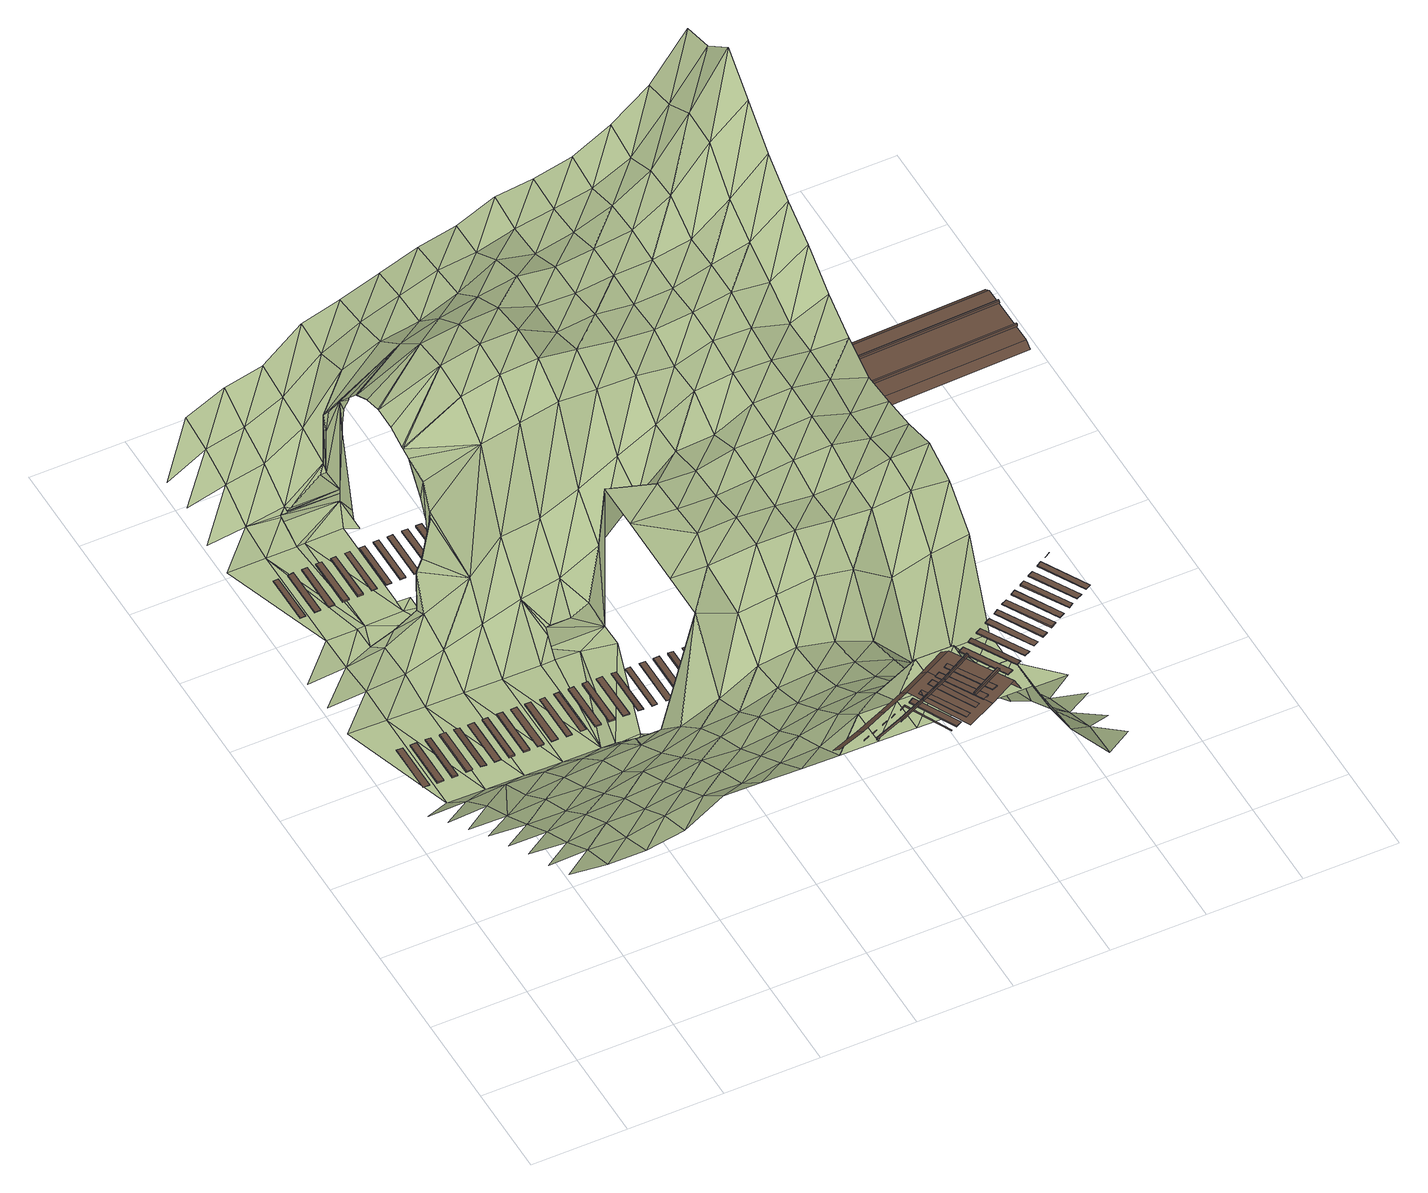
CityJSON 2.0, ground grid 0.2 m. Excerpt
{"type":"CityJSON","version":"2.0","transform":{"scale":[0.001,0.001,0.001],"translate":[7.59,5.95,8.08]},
"CityObjects":{
"terrain1":{"type":"TINRelief","geometry":[{"type":"CompositeSurface","lod":"3","boundaries":[[[0,1,2]],[[0,3,4]],[[3,5,6]],[[7,0,2]],[[8,5,9]],[[10,7,2]],[[11,3,0]],[[9,12,13]],[[11,0,7]],[[14,5,3]],[[12,15,16]],[[11,14,3]],[[17,9,5]],[[18,7,10]],[[15,19,20]],[[14,17,5]],[[21,12,9]],[[22,18,10]],[[23,11,7]],[[24,25,19]],[[21,9,17]],[[18,23,7]],[[12,26,15]],[[27,14,11]],[[21,28,12]],[[26,19,15]],[[27,11,23]],[[29,17,14]],[[26,12,28]],[[30,18,22]],[[31,24,19]],[[32,33,24]],[[27,29,14]],[[34,21,17]],[[35,30,22]],[[36,23,18]],[[26,31,19]],[[29,34,17]],[[31,32,24]],[[37,28,21]],[[32,38,33]],[[30,36,18]],[[39,27,23]],[[37,21,34]],[[40,26,28]],[[36,39,23]],[[38,41,42]],[[43,29,27]],[[44,30,35]],[[37,40,28]],[[26,45,31]],[[43,27,39]],[[41,46,47]],[[48,32,31]],[[49,34,29]],[[44,35,50]],[[51,38,32]],[[52,36,30]],[[26,40,45]],[[43,49,29]],[[45,48,31]],[[53,37,34]],[[51,32,48]],[[44,52,30]],[[54,41,38]],[[55,39,36]],[[49,53,34]],[[56,40,37]],[[57,46,41]],[[51,54,38]],[[52,55,36]],[[58,43,39]],[[59,60,46]],[[54,61,41]],[[62,44,50]],[[56,37,53]],[[61,57,41]],[[40,63,45]],[[64,48,45]],[[55,58,39]],[[65,49,43]],[[57,59,46]],[[66,62,50]],[[67,51,48]],[[68,52,44]],[[56,63,40]],[[69,60,59]],[[65,43,58]],[[70,57,61]],[[63,64,45]],[[71,53,49]],[[72,61,54]],[[64,67,48]],[[62,68,44]],[[59,57,70]],[[73,54,51]],[[74,55,52]],[[69,75,76]],[[65,71,49]],[[77,56,53]],[[73,51,67]],[[74,52,68]],[[70,78,59]],[[73,72,54]],[[79,58,55]],[[80,70,61]],[[75,81,82]],[[72,80,61]],[[83,69,59]],[[84,62,66]],[[71,77,53]],[[85,63,56]],[[86,64,63]],[[74,79,55]],[[78,83,59]],[[78,70,87]],[[88,65,58]],[[81,89,90]],[[73,91,72]],[[92,84,66]],[[93,87,70]],[[94,67,64]],[[95,68,62]],[[77,85,56]],[[69,83,96]],[[80,93,70]],[[80,72,91]],[[97,75,69]],[[91,73,98]],[[79,88,58]],[[96,99,69]],[[83,78,100]],[[85,86,63]],[[101,71,65]],[[102,91,98]],[[86,94,64]],[[84,95,62]],[[73,67,103]],[[71,104,77]],[[105,74,68]],[[106,91,102]],[[97,69,99]],[[103,98,73]],[[107,81,75]],[[80,91,106]],[[104,71,108]],[[99,96,109]],[[101,65,88]],[[98,103,102]],[[99,109,110]],[[103,67,94]],[[80,111,93]],[[112,80,106]],[[112,106,113]],[[99,114,115]],[[114,99,110]],[[112,113,116]],[[95,105,68]],[[117,118,93]],[[119,99,115]],[[120,116,113]],[[77,121,85]],[[116,120,122]],[[103,106,102]],[[80,112,111]],[[108,71,123]],[[77,104,121]],[[124,79,74]],[[122,120,125]],[[126,104,108]],[[117,93,111]],[[97,107,75]],[[93,127,87]],[[111,112,128]],[[106,103,113]],[[129,89,81]],[[127,93,118]],[[125,120,130]],[[131,84,92]],[[104,126,132]],[[133,78,87]],[[134,71,101]],[[133,135,78]],[[125,130,136]],[[121,132,85]],[[71,134,123]],[[104,132,121]],[[85,137,86]],[[133,96,135]],[[124,74,105]],[[96,138,109]],[[99,119,139]],[[140,88,79]],[[109,138,110]],[[107,129,81]],[[131,92,141]],[[114,142,115]],[[110,138,114]],[[115,142,119]],[[143,94,86]],[[144,95,84]],[[145,132,126]],[[146,97,99]],[[108,147,126]],[[133,87,127]],[[124,140,79]],[[139,119,148]],[[113,149,120]],[[150,101,88]],[[143,86,137]],[[131,144,84]],[[151,103,94]],[[142,148,119]],[[149,130,120]],[[149,113,103]],[[85,152,137]],[[153,105,95]],[[154,85,132]],[[147,108,123]],[[139,146,99]],[[96,133,138]],[[130,149,155]],[[156,107,97]],[[142,114,138]],[[140,150,88]],[[147,145,126]],[[134,101,157]],[[139,148,158]],[[155,159,160]],[[151,94,143]],[[161,158,162]],[[144,153,95]],[[134,147,123]],[[158,161,139]],[[161,162,163]],[[164,165,166]],[[164,165,167]],[[168,133,127]],[[148,142,158]],[[160,169,170]],[[171,124,105]],[[152,85,154]],[[156,97,146]],[[158,172,162]],[[162,172,163]],[[169,173,170]],[[133,168,174]],[[175,129,107]],[[157,101,150]],[[176,131,141]],[[177,143,137]],[[178,179,180]],[[181,133,174]],[[177,137,152]],[[158,142,172]],[[172,178,179]],[[169,182,173]],[[133,181,183]],[[149,103,151]],[[178,172,184]],[[184,172,185]],[[185,172,183]],[[153,171,105]],[[183,172,142]],[[183,142,133]],[[147,134,157]],[[138,133,142]],[[143,177,186]],[[187,177,152]],[[188,140,124]],[[156,175,107]],[[143,186,189]],[[190,132,145]],[[191,176,141]],[[182,192,193]],[[177,187,186]],[[159,155,149]],[[194,139,161]],[[192,165,193]],[[195,144,131]],[[196,145,147]],[[154,187,152]],[[146,139,194]],[[192,167,165]],[[188,124,171]],[[169,160,159]],[[143,189,197]],[[198,150,140]],[[189,186,199]],[[163,200,161]],[[190,154,132]],[[195,131,176]],[[200,164,167]],[[164,200,201]],[[202,151,143]],[[200,179,201]],[[203,153,144]],[[200,163,172]],[[200,172,179]],[[204,156,146]],[[188,198,140]],[[157,150,205]],[[206,186,187]],[[197,189,199]],[[192,182,169]],[[202,143,197]],[[195,203,144]],[[207,149,151]],[[208,171,153]],[[204,146,194]],[[206,187,154]],[[209,210,157]],[[186,206,199]],[[211,175,156]],[[212,176,191]],[[198,205,150]],[[213,194,161]],[[200,167,192]],[[214,197,199]],[[207,151,202]],[[203,208,153]],[[215,159,149]],[[216,188,171]],[[205,209,157]],[[211,156,204]],[[217,212,191]],[[213,161,200]],[[218,195,176]],[[199,206,214]],[[190,206,154]],[[207,215,149]],[[208,216,171]],[[219,220,210]],[[221,169,159]],[[222,198,188]],[[197,214,223]],[[212,218,176]],[[219,210,209]],[[224,202,197]],[[225,203,195]],[[226,204,194]],[[215,221,159]],[[222,188,216]],[[223,214,206]],[[227,192,169]],[[228,205,198]],[[223,224,197]],[[218,225,195]],[[223,206,229]],[[230,208,203]],[[231,207,202]],[[213,226,194]],[[232,211,204]],[[233,229,220]],[[217,234,212]],[[235,209,205]],[[219,236,220]],[[227,169,221]],[[222,228,198]],[[237,200,192]],[[225,230,203]],[[231,202,224]],[[238,216,208]],[[239,215,207]],[[236,233,220]],[[226,232,204]],[[234,217,240]],[[218,212,241]],[[229,242,223]],[[243,219,209]],[[227,237,192]],[[228,235,205]],[[244,213,200]],[[231,239,207]],[[230,238,208]],[[245,222,216]],[[246,221,215]],[[241,212,234]],[[233,242,229]],[[243,209,235]],[[247,224,223]],[[218,248,225]],[[237,244,200]],[[249,226,213]],[[250,236,219]],[[239,246,215]],[[238,245,216]],[[251,228,222]],[[252,227,221]],[[247,223,242]],[[218,241,248]],[[231,224,253]],[[254,230,225]],[[249,213,244]],[[243,250,219]],[[255,232,226]],[[256,233,236]],[[257,234,240]],[[246,252,221]],[[251,222,245]],[[258,235,228]],[[259,237,227]],[[253,224,247]],[[248,254,225]],[[260,239,231]],[[261,238,230]],[[249,255,226]],[[257,240,262]],[[250,256,236]],[[263,241,234]],[[233,264,242]],[[251,258,228]],[[259,227,252]],[[265,243,235]],[[266,244,237]],[[260,231,253]],[[261,230,254]],[[267,246,239]],[[268,245,238]],[[257,263,234]],[[256,264,233]],[[269,247,242]],[[241,270,248]],[[259,266,237]],[[258,265,235]],[[271,250,243]],[[272,249,244]],[[260,267,239]],[[268,238,261]],[[273,252,246]],[[251,245,274]],[[270,241,263]],[[269,242,264]],[[275,254,248]],[[253,247,276]],[[266,272,244]],[[271,243,265]],[[277,256,250]],[[278,255,249]],[[279,257,262]],[[267,273,246]],[[274,245,268]],[[280,259,252]],[[281,258,251]],[[275,248,270]],[[269,276,247]],[[282,261,254]],[[283,260,253]],[[271,277,250]],[[278,249,272]],[[279,262,284]],[[285,264,256]],[[257,286,263]],[[273,280,252]],[[281,251,274]],[[287,266,259]],[[288,265,258]],[[275,282,254]],[[276,283,253]],[[289,267,260]],[[268,261,290]],[[277,285,256]],[[286,257,279]],[[291,269,264]],[[263,292,270]],[[287,259,280]],[[281,288,258]],[[293,272,266]],[[294,271,265]],[[290,261,282]],[[289,260,283]],[[295,273,267]],[[274,268,296]],[[285,291,264]],[[292,263,286]],[[297,276,269]],[[298,275,270]],[[287,293,266]],[[294,265,288]],[[299,278,272]],[[300,277,271]],[[279,284,301]],[[296,268,290]],[[289,295,267]],[[302,281,274]],[[303,280,273]],[[297,269,291]],[[298,270,292]],[[304,283,276]],[[305,282,275]],[[293,299,272]],[[301,284,306]],[[300,271,294]],[[307,286,279]],[[308,285,277]],[[302,274,296]],[[295,303,273]],[[309,288,281]],[[310,287,280]],[[305,290,282]],[[297,304,276]],[[305,275,298]],[[311,289,283]],[[300,308,277]],[[307,279,301]],[[312,291,285]],[[313,292,286]],[[309,281,302]],[[303,310,280]],[[314,294,288]],[[315,293,287]],[[311,283,304]],[[316,295,289]],[[317,296,290]],[[313,286,307]],[[312,285,308]],[[290,305,318]],[[319,298,292]],[[320,297,291]],[[309,314,288]],[[315,287,310]],[[321,300,294]],[[322,299,293]],[[323,301,306]],[[311,316,289]],[[317,290,318]],[[324,303,295]],[[325,302,296]],[[313,319,292]],[[320,291,312]],[[326,305,298]],[[327,304,297]],[[321,294,314]],[[315,322,293]],[[328,308,300]],[[329,307,301]],[[324,295,316]],[[325,296,317]],[[330,310,303]],[[331,309,302]],[[320,327,297]],[[326,298,319]],[[318,305,332]],[[333,311,304]],[[328,300,321]],[[334,312,308]],[[335,313,307]],[[330,303,324]],[[325,331,302]],[[336,315,310]],[[337,314,309]],[[332,305,326]],[[333,304,327]],[[338,317,318]],[[339,316,311]],[[328,334,308]],[[340,320,312]],[[341,319,313]],[[330,336,310]],[[337,309,331]],[[342,322,315]],[[343,321,314]],[[338,318,332]],[[339,311,333]],[[325,317,344]],[[345,324,316]],[[341,326,319]],[[340,312,334]],[[346,327,320]],[[342,315,336]],[[337,343,314]],[[347,328,321]],[[339,345,316]],[[344,317,338]],[[348,331,325]],[[349,330,324]],[[346,320,340]],[[350,333,327]],[[347,321,343]],[[351,334,328]],[[344,348,325]],[[349,324,345]],[[352,337,331]],[[353,336,330]],[[346,350,327]],[[354,339,333]],[[351,328,347]],[[355,340,334]],[[352,331,348]],[[353,330,349]],[[356,343,337]],[[357,342,336]],[[354,333,350]],[[358,345,339]],[[351,355,334]],[[359,346,340]],[[353,357,336]],[[356,337,352]],[[360,347,343]],[[358,339,354]],[[361,349,345]],[[359,340,355]],[[362,350,346]],[[356,360,343]],[[363,351,347]],[[358,361,345]],[[364,353,349]],[[362,346,359]],[[365,354,350]],[[363,347,360]],[[366,355,351]],[[364,349,361]],[[367,357,353]],[[362,365,350]],[[368,358,354]],[[366,351,363]],[[369,359,355]],[[367,353,364]],[[368,354,365]],[[370,361,358]],[[366,369,355]],[[371,362,359]],[[370,358,368]],[[372,364,361]],[[371,359,369]],[[365,362,373]],[[372,361,370]],[[374,367,364]],[[373,362,371]],[[375,368,365]],[[374,364,372]],[[375,365,373]],[[376,370,368]],[[376,368,375]],[[372,370,377]],[[377,370,376]],[[378,374,372]],[[378,372,377]]]}]},
"railway1":{"type":"Railway","attributes":{"function":"1855"},"geometry":[{"type":"MultiSurface","lod":"3","boundaries":[[[379,380,381,382]],[[383,379,382,384]],[[381,385,384,382]],[[380,386,385,381]],[[387,388,389,390]],[[386,383,384,385]],[[391,387,390,392]],[[389,393,392,390]],[[388,394,393,389]],[[395,396,397,398]],[[394,391,392,393]],[[399,395,398,400]],[[397,401,400,398]],[[396,402,401,397]],[[403,404,405,406]],[[402,399,400,401]],[[407,403,406,408]],[[405,409,408,406]],[[404,410,409,405]],[[411,412,413,414]],[[410,407,408,409]],[[415,411,414,416]],[[413,417,416,414]],[[412,418,417,413]],[[419,420,421,422]],[[418,415,416,417]],[[423,419,422,424]],[[421,425,424,422]],[[420,426,425,421]],[[427,428,429,430]],[[426,423,424,425]],[[431,427,430,432]],[[429,433,432,430]],[[428,434,433,429]],[[435,436,437,438]],[[434,431,432,433]],[[439,435,438,440]],[[437,441,440,438]],[[436,442,441,437]],[[443,444,445,446]],[[442,439,440,441]],[[447,443,446,448]],[[445,449,448,446]],[[444,450,449,445]],[[451,452,453,454]],[[450,447,448,449]],[[455,451,454,456]],[[453,457,456,454]],[[452,458,457,453]],[[459,460,461,462]],[[458,455,456,457]],[[463,459,462,464]],[[461,465,464,462]],[[460,466,465,461]],[[467,468,469,470]],[[466,463,464,465]],[[471,467,470,472]],[[469,473,472,470]],[[468,474,473,469]],[[475,476,477,478]],[[474,471,472,473]],[[479,475,478,480]],[[477,481,480,478]],[[476,482,481,477]],[[483,484,485,486]],[[482,479,480,481]],[[487,483,486,488]],[[485,489,488,486]],[[484,490,489,485]],[[491,492,493,494]],[[490,487,488,489]],[[495,491,494,496]],[[493,497,496,494]],[[492,498,497,493]],[[499,500,501,502]],[[498,495,496,497]],[[503,499,502,504]],[[501,505,504,502]],[[500,506,505,501]],[[507,508,509,510]],[[506,503,504,505]],[[511,507,510,512]],[[509,513,512,510]],[[508,514,513,509]],[[515,516,517,518]],[[514,511,512,513]],[[519,515,518,520]],[[517,521,520,518]],[[516,522,521,517]],[[523,524,525,526]],[[522,519,520,521]],[[527,523,526,528]],[[525,529,528,526]],[[524,530,529,525]],[[531,532,533,534]],[[530,527,528,529]],[[535,531,534,536]],[[533,537,536,534]],[[532,538,537,533]],[[539,540,541,542]],[[538,535,536,537]],[[543,539,542,544]],[[541,545,544,542]],[[540,546,545,541]],[[547,548,549,550]],[[546,543,544,545]],[[551,547,550,552]],[[549,553,552,550]],[[548,554,553,549]],[[554,551,552,553]],[[555,556,557,558]]]}]},
"railway2":{"type":"Railway","attributes":{"function":"1855"},"geometry":[{"type":"MultiSurface","lod":"3","boundaries":[[[559,560,561,562]],[[563,559,562,564]],[[561,565,564,562]],[[560,566,565,561]],[[567,568,569,570]],[[566,563,564,565]],[[571,567,570,572]],[[569,573,572,570]],[[568,574,573,569]],[[575,576,577,578]],[[574,571,572,573]],[[579,575,578,580]],[[577,581,580,578]],[[576,582,581,577]],[[583,584,585,586]],[[582,579,580,581]],[[587,583,586,588]],[[585,589,588,586]],[[584,590,589,585]],[[591,592,593,594]],[[590,587,588,589]],[[595,591,594,596]],[[593,597,596,594]],[[592,598,597,593]],[[599,600,601,602]],[[598,595,596,597]],[[603,599,602,604]],[[601,605,604,602]],[[600,606,605,601]],[[607,608,609,610]],[[606,603,604,605]],[[611,607,610,612]],[[609,613,612,610]],[[608,614,613,609]],[[615,616,617,618]],[[614,611,612,613]],[[619,615,618,620]],[[617,621,620,618]],[[616,622,621,617]],[[623,624,625,626]],[[622,619,620,621]],[[627,623,626,628]],[[625,629,628,626]],[[624,630,629,625]],[[631,632,633,634]],[[630,627,628,629]],[[635,631,634,636]],[[633,637,636,634]],[[632,638,637,633]],[[639,640,641,642]],[[638,635,636,637]],[[643,639,642,644]],[[641,645,644,642]],[[640,646,645,641]],[[647,648,649,650]],[[646,643,644,645]],[[651,647,650,652]],[[649,653,652,650]],[[648,654,653,649]],[[655,656,657,658]],[[654,651,652,653]],[[659,655,658,660]],[[657,661,660,658]],[[656,662,661,657]],[[663,664,665,666]],[[662,659,660,661]],[[667,663,666,668]],[[665,669,668,666]],[[670,671,672,673]],[[664,674,669,665]],[[674,667,668,669]]]}]},
"railway3":{"type":"Railway","attributes":{"function":"1855"},"geometry":[{"type":"MultiSurface","lod":"3","boundaries":[[[675,676,677,678]],[[679,680,681,682]],[[683,684,685,686]],[[687,688,676,675]],[[689,690,691,692]],[[693,689,692,694]],[[695,696,697,698]],[[699,700,701,702]],[[703,704,705,706]],[[707,708,688,687]],[[709,710,690,689]],[[711,712,693,713]],[[712,709,689,693]],[[714,703,706,715]],[[716,717,718,719]],[[717,720,721,718]],[[722,720,717,716]],[[718,721,723,719]],[[722,716,719,723]],[[724,725,726,727]],[[725,728,729,726]],[[726,729,730,727]],[[731,728,725,724]],[[732,733,708,707]],[[731,724,727,730]],[[734,735,710,709]],[[736,734,709,712]],[[737,736,712,711]],[[738,732,707,739]],[[740,741,742,743]],[[741,744,745,742]],[[742,745,746,743]],[[747,744,741,740]],[[747,740,743,746]],[[748,749,750,751]],[[749,752,753,750]],[[754,752,749,748]],[[750,753,755,751]],[[754,748,751,755]],[[756,757,733,732]],[[758,759,760,761]],[[759,762,763,760]],[[764,765,735,734]],[[766,764,734,736]],[[767,766,736,737]],[[768,762,759,758]],[[760,763,769,761]],[[770,756,732,738]],[[768,758,761,769]],[[771,772,773,774]],[[775,771,774,776]],[[777,775,776,778]],[[762,768,769,763]],[[757,756,770,779]],[[780,781,782,783]],[[781,784,785,782]],[[786,783,782,785]],[[781,780,787,784]],[[787,780,783,786]],[[784,787,786,785]],[[788,789,790,791]],[[789,792,793,790]],[[789,788,794,792]],[[795,791,790,793]],[[794,788,791,795]],[[792,794,795,793]],[[796,797,798,799]],[[797,800,801,798]],[[797,796,802,800]],[[803,799,798,801]],[[802,796,799,803]],[[800,802,803,801]],[[804,805,806,807]],[[805,808,809,806]],[[805,804,810,808]],[[811,807,806,809]],[[810,804,807,811]],[[808,810,811,809]],[[812,813,814,815]],[[813,816,817,814]],[[813,812,818,816]],[[819,815,814,817]],[[818,812,815,819]],[[816,818,819,817]],[[820,821,822,823]],[[821,824,825,822]],[[826,823,822,825]],[[821,820,827,824]],[[827,820,823,826]],[[824,827,826,825]],[[828,829,830,831]],[[829,832,833,830]],[[834,831,830,833]],[[829,828,835,832]],[[835,828,831,834]],[[832,835,834,833]],[[836,837,838,839]],[[837,840,841,838]],[[842,839,838,841]],[[837,836,843,840]],[[843,836,839,842]],[[840,843,842,841]],[[844,845,846,847]],[[845,848,849,846]],[[845,844,850,848]],[[851,847,846,849]],[[850,844,847,851]],[[848,850,851,849]],[[852,853,854,855]],[[853,856,857,854]],[[853,852,858,856]],[[859,855,854,857]],[[858,852,855,859]],[[860,861,862,863]]]}]},
"railway4":{"type":"Railway","attributes":{"function":"1855"},"geometry":[{"type":"MultiSurface","lod":"3","boundaries":[[[864,865,866,867]],[[868,869,870,871]],[[872,868,871,873]],[[870,874,873,871]],[[869,875,874,870]],[[876,877,878,879]],[[875,872,873,874]],[[880,876,879,881]],[[878,882,881,879]],[[877,883,882,878]],[[884,885,886,887]],[[883,880,881,882]],[[888,884,887,889]],[[886,890,889,887]],[[885,891,890,886]],[[892,893,894,895]],[[891,888,889,890]],[[896,892,895,897]],[[894,898,897,895]],[[893,899,898,894]],[[900,901,902,903]],[[899,896,897,898]],[[904,900,903,905]],[[902,906,905,903]],[[901,907,906,902]],[[908,909,910,911]],[[907,904,905,906]],[[912,908,911,913]],[[910,914,913,911]],[[909,915,914,910]],[[916,917,918,919]],[[915,912,913,914]],[[920,916,919,921]],[[918,922,921,919]],[[917,923,922,918]],[[924,925,926,927]],[[923,920,921,922]],[[928,924,927,929]],[[926,930,929,927]],[[925,931,930,926]],[[932,933,934,935]],[[931,928,929,930]],[[936,932,935,937]],[[934,938,937,935]],[[933,939,938,934]],[[940,941,942,943]],[[939,936,937,938]],[[944,940,943,945]],[[942,946,945,943]],[[941,947,946,942]],[[948,949,950,951]],[[947,944,945,946]],[[952,948,951,953]],[[950,954,953,951]],[[949,955,954,950]],[[956,957,958,959]],[[955,952,953,954]],[[960,956,959,961]],[[958,962,961,959]],[[957,963,962,958]],[[964,965,966,967]],[[963,960,961,962]],[[968,964,967,969]],[[966,970,969,967]],[[965,971,970,966]],[[972,973,974,975]],[[971,968,969,970]],[[976,972,975,977]],[[974,978,977,975]],[[973,979,978,974]],[[980,981,982,983]],[[979,976,977,978]],[[984,980,983,985]],[[982,986,985,983]],[[981,987,986,982]],[[988,989,990,991]],[[987,984,985,986]],[[992,988,991,993]],[[990,994,993,991]],[[989,995,994,990]],[[996,997,998,999]],[[995,992,993,994]],[[1000,996,999,1001]],[[998,1002,1001,999]],[[997,1003,1002,998]],[[1004,1005,1006,1007]],[[1003,1000,1001,1002]],[[1008,1004,1007,1009]],[[1010,1011,864,867]],[[1006,1012,1009,1007]],[[1005,1013,1012,1006]],[[1014,1015,1016,1017]],[[1015,1018,1019,1016]],[[1018,1020,1021,1019]],[[1022,1023,1024,1025]],[[1013,1008,1009,1012]],[[864,1011,1026,865]],[[1027,1022,1025,1028]],[[1029,1030,1031,1032]],[[1033,1029,1032,1034]],[[1030,1035,1036,1031]],[[1024,1037,1028,1025]],[[1023,1038,1037,1024]],[[1039,866,865,1026]],[[1040,1041,1042,1043]],[[1038,1027,1028,1037]],[[1044,1040,1043,1045]],[[1042,1046,1045,1043]],[[1041,1047,1046,1042]],[[1048,1049,1050,1051]],[[1047,1044,1045,1046]],[[1052,1048,1051,1053]],[[1050,1054,1053,1051]],[[1049,1055,1054,1050]],[[1056,1057,1058,1059]],[[1055,1052,1053,1054]],[[1060,1056,1059,1061]],[[1058,1062,1061,1059]],[[1057,1063,1062,1058]],[[1064,1065,1066,1067]],[[1063,1060,1061,1062]],[[1068,1064,1067,1069]],[[1066,1070,1069,1067]],[[1065,1071,1070,1066]],[[1071,1068,1069,1070]]]}]},
"railway5":{"type":"Railway","attributes":{"function":"1855"},"geometry":[{"type":"MultiSurface","lod":"3","boundaries":[[[1072,1073,1074,1075]],[[1076,1072,1075,1077]],[[1078,1079,1080,1081]],[[1073,1072,1076,1082]],[[1077,1075,1074,1083]],[[1073,1082,1083,1074]],[[1084,1085,1086,1087]],[[1082,1076,1077,1083]],[[1088,1084,1087,1089]],[[1089,1087,1086,1090]],[[1085,1091,1090,1086]],[[1092,1093,1094,1095]],[[1091,1088,1089,1090]],[[1096,1092,1095,1097]],[[1097,1095,1094,1098]],[[1093,1099,1098,1094]],[[1100,1101,1102,1103]],[[1099,1096,1097,1098]],[[1104,1100,1103,1105]],[[1105,1103,1102,1106]],[[1101,1107,1106,1102]],[[1108,1109,1110,1111]],[[1107,1104,1105,1106]],[[1112,1108,1111,1113]],[[1113,1111,1110,1114]],[[1109,1115,1114,1110]],[[1116,1117,1118,1119]],[[1115,1112,1113,1114]],[[1120,1116,1119,1121]],[[1121,1119,1118,1122]],[[1117,1123,1122,1118]],[[1124,1125,1126,1127]],[[1123,1120,1121,1122]],[[1128,1124,1127,1129]],[[1129,1127,1126,1130]],[[1125,1131,1130,1126]],[[1132,1133,1134,1135]],[[1131,1128,1129,1130]],[[1136,1132,1135,1137]],[[1137,1135,1134,1138]],[[1133,1139,1138,1134]],[[1140,1141,1142,1143]],[[1139,1136,1137,1138]],[[1144,1140,1143,1145]],[[1145,1143,1142,1146]],[[1141,1147,1146,1142]],[[1148,1149,1150,1151]],[[1147,1144,1145,1146]],[[1152,1148,1151,1153]],[[1153,1151,1150,1154]],[[1149,1155,1154,1150]],[[1156,1157,1158,1159]],[[1155,1152,1153,1154]],[[1160,1156,1159,1161]],[[1161,1159,1158,1162]],[[1157,1163,1162,1158]],[[1164,1165,1166,1167]],[[1163,1160,1161,1162]],[[1168,1164,1167,1169]],[[1169,1167,1166,1170]],[[1165,1171,1170,1166]],[[1172,1173,1174,1175]],[[1171,1168,1169,1170]],[[1176,1172,1175,1177]],[[1177,1175,1174,1178]],[[1173,1179,1178,1174]],[[1180,1181,1182,1183]],[[1179,1176,1177,1178]],[[1184,1180,1183,1185]],[[1185,1183,1182,1186]],[[1181,1187,1186,1182]],[[1188,1189,1190,1191]],[[1187,1184,1185,1186]],[[1192,1188,1191,1193]],[[1193,1191,1190,1194]],[[1189,1195,1194,1190]],[[1196,1197,1198,1199]],[[1195,1192,1193,1194]],[[1200,1196,1199,1201]],[[1201,1199,1198,1202]],[[1197,1203,1202,1198]],[[1203,1200,1201,1202]]]}]}
},
"vertices":[
[89,130,401],[9,50,446],[89,50,435],[89,210,349],[9,130,398],[89,290,305],[9,210,356],[169,130,397],[9,290,305],[89,370,252],[169,50,435],[169,210,362],[89,450,202],[9,370,260],[169,290,313],[89,530,157],[9,450,205],[169,370,250],[249,130,416],[89,610,96],[9,530,151],[169,450,208],[249,50,449],[249,210,362],[89,690,21],[9,610,95],[169,610,103],[249,290,317],[169,530,148],[249,370,259],[329,130,430],[169,690,19],[89,930,21],[9,930,23],[249,450,202],[329,50,502],[329,210,377],[249,530,156],[89,1010,25],[329,290,324],[249,610,99],[89,1090,16],[9,1010,19],[329,370,278],[409,130,425],[249,690,18],[89,1170,13],[9,1090,9],[169,930,19],[329,450,205],[409,50,500],[169,1010,32],[409,210,385],[329,530,163],[169,1090,29],[409,290,342],[329,610,96],[153,1170,13],[409,370,278],[89,1410,13],[9,1410,12],[153,1117,15],[490,130,441],[329,690,16],[249,930,18],[409,450,218],[490,50,497],[249,1010,58],[490,210,387],[89,1490,23],[169,1170,15],[409,530,167],[201,1117,35],[249,1090,79],[490,290,334],[89,1570,61],[9,1490,12],[409,610,99],[153,1410,13],[490,370,294],[277,1117,15],[89,1650,82],[9,1570,39],[153,1473,34],[570,130,446],[409,690,15],[329,930,16],[169,1410,15],[490,450,244],[89,1730,93],[9,1650,34],[249,1117,66],[570,50,496],[249,1170,16],[329,1010,87],[570,210,403],[153,1477,35],[169,1570,79],[248,1117,167],[169,1490,39],[153,1447,26],[490,530,177],[259,1117,195],[329,1060,164],[438,610,98],[570,290,343],[277,1117,295],[169,1650,102],[438,607,100],[156,1477,35],[169,1477,35],[277,1166,15],[277,1127,199],[277,1119,308],[169,1477,38],[169,1477,39],[277,1127,225],[277,1197,15],[249,1197,16],[175,1477,45],[277,1145,364],[438,685,19],[277,1134,271],[486,607,99],[570,370,308],[277,1154,314],[438,607,13],[249,1410,16],[277,1166,35],[169,1730,134],[277,1202,374],[650,130,494],[438,687,13],[277,1477,15],[490,607,100],[153,1477,15],[277,1186,352],[409,930,15],[277,1477,35],[249,1490,115],[570,450,250],[650,50,494],[277,1477,45],[409,1010,116],[650,210,423],[490,690,13],[249,1570,134],[561,607,13],[236,1477,103],[409,1170,377],[570,530,212],[409,1090,207],[438,930,15],[650,290,362],[490,930,13],[277,1225,378],[249,1650,144],[561,607,372],[249,1477,103],[409,1250,430],[277,1227,378],[249,1490,241],[249,1477,209],[254,1477,259],[277,1410,353],[277,1368,378],[277,1409,352],[277,1409,353],[277,1397,15],[409,1330,439],[277,1229,378],[650,370,308],[277,1477,276],[277,1273,391],[277,1421,15],[249,1730,154],[730,130,491],[438,958,55],[277,1442,311],[277,1441,317],[277,1441,314],[277,1428,35],[277,1322,393],[277,1467,199],[277,1461,271],[277,1467,225],[438,967,67],[438,967,13],[650,450,275],[447,967,68],[561,917,13],[730,50,493],[409,1410,425],[277,1324,393],[329,1570,249],[730,210,441],[561,656,13],[490,1010,132],[650,530,260],[490,967,68],[409,1490,353],[277,1411,352],[490,1090,218],[730,290,368],[329,1650,220],[650,610,326],[561,967,13],[490,1170,396],[730,370,314],[630,690,388],[561,707,372],[329,1730,227],[810,130,491],[409,1570,287],[527,967,90],[490,1250,449],[730,450,282],[810,50,491],[810,210,491],[650,770,391],[561,867,372],[490,1330,459],[730,530,272],[570,1010,180],[570,1090,256],[810,290,358],[409,1650,265],[490,1410,438],[730,610,337],[561,967,372],[810,370,302],[570,1170,413],[409,1730,252],[650,930,378],[890,130,490],[730,690,397],[650,850,384],[490,1490,382],[810,450,268],[570,1250,455],[890,50,491],[890,210,490],[650,1010,272],[730,770,396],[490,1570,302],[810,530,250],[570,1330,459],[650,1090,305],[890,290,330],[490,1650,297],[730,850,380],[810,610,346],[570,1410,443],[650,1170,409],[890,370,266],[490,1730,284],[730,930,374],[970,130,490],[810,690,397],[570,1490,401],[650,1250,441],[890,450,237],[970,50,490],[970,210,372],[730,1010,353],[810,770,388],[570,1570,337],[650,1330,414],[890,530,214],[730,1090,350],[970,290,266],[810,850,388],[570,1650,326],[650,1410,410],[890,610,329],[970,370,191],[730,1170,407],[810,930,394],[570,1730,314],[1050,130,321],[650,1490,416],[890,690,385],[970,450,119],[730,1250,426],[1050,50,340],[810,1010,358],[1050,210,269],[650,1570,388],[890,770,378],[730,1330,423],[970,530,119],[810,1090,401],[1050,290,196],[650,1650,336],[890,850,398],[730,1410,407],[970,610,269],[810,1170,394],[1050,370,156],[650,1730,333],[890,930,398],[1130,130,237],[970,690,378],[730,1490,404],[810,1250,417],[1050,450,119],[1130,50,241],[1130,210,202],[890,1010,403],[970,770,381],[730,1570,366],[810,1330,412],[890,1090,410],[1130,290,167],[970,850,401],[730,1650,359],[810,1410,416],[1050,610,295],[1050,530,119],[1130,370,119],[890,1170,423],[970,930,404],[730,1730,372],[1210,130,186],[810,1490,414],[1050,690,387],[1130,450,119],[890,1250,426],[970,1010,407],[1210,210,157],[810,1570,385],[1050,770,400],[1130,530,119],[890,1330,417],[970,1090,407],[1210,290,143],[810,1650,374],[1050,850,381],[1130,610,308],[890,1410,420],[970,1170,420],[1210,370,119],[810,1730,381],[1050,930,375],[1130,690,378],[890,1490,425],[970,1250,441],[1050,1010,391],[1130,770,404],[890,1570,417],[970,1330,441],[1050,1090,394],[1130,850,381],[890,1650,391],[970,1410,435],[1050,1170,393],[1130,930,368],[890,1730,401],[970,1490,478],[1050,1250,430],[1130,1010,359],[970,1570,471],[1050,1330,462],[1130,1090,390],[970,1650,433],[1050,1410,503],[1130,1170,433],[970,1730,448],[1050,1490,579],[1130,1250,490],[1050,1570,584],[1130,1330,532],[1050,1650,536],[1130,1410,584],[1050,1730,513],[1130,1490,653],[1130,1570,720],[1130,1650,651],[1130,1730,625],
[63,733,34],[76,733,34],[76,733,35],[63,733,35],[63,841,34],[63,841,35],[76,841,35],[76,841,34],[92,733,32],[105,733,32],[105,733,35],[92,733,35],[92,841,32],[92,841,35],[105,841,35],[105,841,32],[123,733,32],[134,733,32],[134,733,34],[123,733,35],[123,841,32],[123,841,35],[134,841,34],[134,841,32],[152,733,32],[163,733,32],[165,733,34],[153,733,34],[152,841,32],[153,841,34],[165,841,34],[163,841,32],[182,733,32],[194,733,31],[194,733,32],[182,733,34],[182,841,32],[182,841,34],[194,841,32],[194,841,31],[211,733,31],[224,733,31],[224,733,32],[211,733,32],[211,841,31],[211,841,32],[224,841,32],[224,841,31],[241,733,29],[252,733,29],[252,733,32],[241,733,32],[241,841,29],[241,841,32],[252,841,32],[252,841,29],[271,733,29],[283,733,29],[283,733,32],[271,733,32],[271,841,29],[271,841,32],[283,841,32],[283,841,29],[300,733,29],[312,733,29],[313,733,31],[300,733,31],[300,841,29],[300,841,31],[313,841,31],[312,841,29],[329,733,29],[342,733,29],[342,733,31],[329,733,31],[329,841,29],[329,841,31],[342,841,31],[342,841,29],[360,733,28],[371,733,28],[371,733,29],[360,733,29],[360,841,28],[360,841,29],[371,841,29],[371,841,28],[389,733,28],[400,733,28],[400,733,29],[389,733,29],[389,841,28],[389,841,29],[400,841,29],[400,841,28],[419,733,26],[431,733,26],[431,733,29],[419,733,29],[419,841,26],[419,841,29],[431,841,29],[431,841,26],[448,733,26],[460,733,26],[460,733,29],[448,733,29],[448,841,26],[448,841,29],[460,841,29],[460,841,26],[477,733,26],[490,733,26],[490,733,28],[477,733,28],[477,841,26],[477,841,28],[490,841,28],[490,841,26],[508,733,26],[519,733,25],[519,733,26],[508,733,28],[508,841,26],[508,841,28],[519,841,26],[519,841,25],[537,733,25],[548,733,25],[548,733,26],[537,733,26],[537,841,25],[537,841,26],[548,841,26],[548,841,25],[566,733,25],[579,733,23],[579,733,26],[566,733,26],[566,841,25],[566,841,26],[579,841,26],[579,841,23],[595,733,23],[608,733,23],[608,733,26],[595,733,26],[595,841,23],[595,841,26],[608,841,26],[608,841,23],[625,733,23],[637,733,23],[637,733,25],[625,733,26],[625,841,23],[625,841,26],[637,841,25],[637,841,23],[656,733,23],[667,733,23],[667,733,25],[656,733,25],[656,841,23],[656,841,25],[667,841,25],[667,841,23],[685,733,22],[697,733,22],[697,733,23],[685,733,23],[685,841,22],[685,841,23],[697,841,23],[697,841,22],[711,715,22],[711,859,22],[711,875,10],[711,699,10],
[68,1233,25],[79,1233,25],[79,1233,26],[68,1233,26],[68,1341,25],[68,1341,26],[79,1341,26],[79,1341,25],[98,1233,25],[110,1233,26],[110,1233,28],[98,1233,26],[98,1341,25],[98,1341,26],[110,1341,28],[110,1341,26],[127,1233,26],[139,1233,26],[139,1233,28],[127,1233,28],[127,1341,26],[127,1341,28],[139,1341,28],[139,1341,26],[156,1233,26],[169,1233,26],[169,1233,29],[156,1233,29],[156,1341,26],[156,1341,29],[169,1341,29],[169,1341,26],[187,1233,26],[198,1233,26],[198,1233,29],[187,1233,29],[187,1341,26],[187,1341,29],[198,1341,29],[198,1341,26],[216,1233,28],[227,1233,28],[227,1233,29],[216,1233,29],[216,1341,28],[216,1341,29],[227,1341,29],[227,1341,28],[246,1233,28],[258,1233,28],[258,1233,29],[246,1233,29],[246,1341,28],[246,1341,29],[258,1341,29],[258,1341,28],[275,1233,29],[287,1233,29],[287,1233,31],[275,1233,31],[275,1341,29],[275,1341,31],[287,1341,31],[287,1341,29],[304,1233,29],[316,1233,29],[316,1233,31],[304,1233,31],[304,1341,29],[304,1341,31],[316,1341,31],[316,1341,29],[335,1233,29],[347,1233,29],[347,1233,32],[335,1233,32],[335,1341,29],[335,1341,32],[347,1341,32],[347,1341,29],[364,1233,29],[376,1233,31],[376,1233,32],[364,1233,32],[364,1341,29],[364,1341,32],[376,1341,32],[376,1341,31],[393,1233,31],[406,1233,31],[406,1233,32],[393,1233,32],[393,1341,31],[393,1341,32],[406,1341,32],[406,1341,31],[422,1233,31],[435,1233,32],[435,1233,34],[422,1233,32],[422,1341,31],[422,1341,32],[435,1341,34],[435,1341,32],[452,1233,32],[464,1233,32],[464,1233,34],[452,1233,34],[452,1341,32],[452,1341,34],[464,1341,34],[461,1215,32],[461,1359,32],[461,1375,19],[461,1199,19],[464,1341,32],
[633,76,506],[627,91,494],[566,68,494],[572,53,507],[634,58,507],[622,53,507],[622,53,509],[634,58,509],[656,67,505],[646,62,505],[644,62,507],[656,67,507],[692,102,505],[685,116,493],[704,68,513],[704,68,507],[643,42,509],[643,42,515],[707,64,513],[644,38,515],[683,79,505],[672,74,505],[672,74,507],[683,79,507],[705,88,505],[695,83,505],[695,83,507],[704,88,507],[731,101,503],[720,95,503],[720,95,505],[731,101,506],[752,130,503],[745,144,491],[765,96,512],[765,96,506],[766,93,506],[766,93,512],[705,64,507],[778,3,505],[778,3,507],[753,110,503],[743,105,503],[743,105,505],[753,110,506],[791,9,503],[791,9,506],[803,14,505],[803,14,507],[779,124,502],[769,118,502],[769,118,503],[779,124,503],[819,22,503],[819,22,505],[829,28,505],[829,28,503],[810,160,503],[803,174,490],[824,126,510],[824,126,505],[826,123,510],[826,123,505],[878,33,503],[816,0,505],[807,137,503],[795,132,502],[795,132,503],[807,137,505],[845,36,503],[845,36,505],[855,41,506],[855,41,503],[827,148,503],[816,143,502],[816,143,503],[827,148,505],[868,48,503],[868,48,505],[880,54,503],[880,54,506],[871,193,500],[862,207,489],[852,163,502],[842,157,502],[842,157,503],[852,163,503],[894,63,503],[894,63,505],[893,164,510],[893,164,503],[894,161,510],[894,161,503],[906,68,503],[906,68,505],[941,67,503],[925,105,510],[925,105,505],[856,66,506],[856,66,512],[928,101,510],[858,63,512],[928,101,505],[858,63,506],[948,53,491],[897,187,500],[886,181,500],[886,181,503],[897,187,503],[939,87,500],[939,87,502],[951,93,502],[951,93,500],[922,202,500],[912,196,500],[912,196,503],[922,202,502],[965,102,500],[965,102,502],[976,108,499],[976,108,500],[948,216,500],[936,210,500],[936,210,502],[948,216,502],[990,117,499],[990,117,500],[1002,123,499],[1002,123,500],[973,231,500],[963,225,500],[963,225,502],[974,231,502],[1016,132,499],[1016,132,500],[1027,138,499],[1027,138,500],[999,246,499],[989,240,499],[989,240,500],[999,246,500],[1042,146,497],[1042,146,500],[1053,152,497],[1053,152,500],[1025,261,499],[1013,255,499],[1013,255,500],[1025,261,500],[1067,161,497],[1067,161,500],[1079,167,500],[1079,167,497],[1050,276,497],[1040,270,497],[1040,270,500],[1050,276,500],[1093,176,497],[1093,176,499],[1104,182,499],[1104,182,497],[1076,290,497],[1066,284,497],[1066,284,500],[1076,290,500],[1120,191,497],[1120,191,499],[1130,197,499],[1130,197,497],[1102,305,497],[1090,299,497],[1090,299,499],[1102,305,499],[1144,206,496],[1144,206,497],[1156,212,496],[1156,212,497],[1127,320,497],[1117,314,497],[1117,314,499],[1127,320,499],[1170,220,496],[1170,220,497],[1181,226,496],[1181,226,497],[1153,335,496],[1141,329,496],[1143,329,497],[1153,335,497],
[460,1214,32],[458,1358,32],[458,1374,19],[461,1198,19],[490,1232,32],[502,1232,32],[502,1232,35],[490,1232,35],[489,1340,32],[489,1340,35],[500,1340,35],[500,1340,32],[518,1232,32],[531,1232,34],[531,1232,35],[518,1232,35],[518,1340,32],[518,1340,35],[529,1340,35],[529,1340,34],[548,1232,34],[560,1232,35],[560,1232,37],[548,1232,35],[547,1340,34],[547,1340,35],[560,1340,37],[560,1340,35],[579,1233,35],[590,1233,35],[589,1233,37],[577,1233,37],[577,1341,35],[577,1341,37],[589,1341,37],[589,1341,35],[608,1233,35],[620,1233,35],[620,1233,38],[608,1233,38],[606,1341,35],[606,1341,38],[618,1341,38],[618,1341,35],[637,1233,37],[650,1233,37],[650,1233,39],[637,1233,39],[637,1341,37],[637,1341,39],[649,1341,39],[649,1341,37],[666,1233,38],[679,1233,38],[679,1233,39],[666,1233,39],[666,1341,38],[666,1341,39],[678,1341,39],[678,1341,38],[697,1234,38],[708,1234,39],[708,1234,41],[697,1234,39],[695,1342,38],[695,1342,39],[708,1342,41],[708,1342,39],[726,1234,39],[737,1234,39],[737,1234,41],[726,1234,41],[726,1342,39],[724,1342,41],[736,1342,41],[737,1342,39],[756,1234,39],[768,1234,39],[768,1234,42],[756,1234,42],[755,1342,39],[755,1342,42],[766,1342,42],[766,1342,39],[785,1234,41],[797,1235,41],[797,1235,42],[785,1234,42],[784,1342,41],[784,1342,42],[797,1343,42],[797,1343,41],[814,1235,42],[826,1235,42],[826,1235,44],[814,1235,44],[813,1343,42],[813,1343,44],[826,1343,44],[826,1343,42],[845,1235,42],[856,1235,42],[856,1235,45],[845,1235,44],[843,1343,42],[843,1343,44],[855,1343,45],[855,1343,42],[874,1235,42],[886,1235,42],[886,1235,45],[874,1235,45],[872,1343,42],[872,1343,45],[884,1343,45],[884,1343,42],[903,1235,44],[916,1236,44],[916,1236,45],[903,1235,45],[903,1343,44],[903,1343,45],[915,1344,45],[915,1344,44],[933,1236,45],[945,1236,45],[945,1236,47],[933,1236,47],[932,1344,45],[932,1344,47],[945,1344,47],[945,1344,45],[963,1236,45],[974,1236,45],[974,1236,48],[963,1236,48],[961,1344,45],[961,1344,48],[974,1344,48],[974,1344,45],[987,1236,45],[999,1236,47],[999,1236,48],[987,1236,48],[986,1344,45],[986,1344,48],[1567,1207,50],[1567,1223,61],[999,1344,48],[999,1344,47],[1567,1259,64],[1567,1259,70],[454,1250,39],[454,1250,34],[1567,1263,70],[454,1254,39],[1567,1263,64],[454,1254,34],[1018,1236,47],[1029,1237,47],[1029,1237,48],[1018,1236,48],[1566,1367,61],[1016,1344,47],[1016,1344,48],[1566,1327,70],[1566,1331,70],[452,1322,39],[452,1318,39],[1567,1327,64],[454,1318,34],[1567,1331,64],[452,1322,34],[1028,1345,48],[1028,1345,47],[1566,1383,50],[1047,1237,48],[1058,1237,48],[1058,1237,50],[1047,1237,50],[1047,1345,48],[1045,1345,50],[1057,1345,50],[1058,1345,48],[1076,1237,48],[1089,1237,48],[1089,1237,51],[1076,1237,51],[1076,1345,48],[1076,1345,51],[1088,1345,51],[1088,1345,48],[1106,1237,48],[1118,1237,50],[1118,1237,51],[1106,1237,51],[1105,1345,48],[1105,1345,51],[1118,1345,51],[1118,1345,50],[1136,1237,50],[1147,1238,51],[1147,1238,52],[1136,1237,51],[1134,1345,50],[1134,1345,51],[1147,1346,52],[1147,1346,51],
[701,733,22],[713,733,22],[713,733,23],[701,733,23],[701,841,22],[701,841,23],[704,859,22],[704,715,22],[704,699,10],[704,875,10],[713,841,22],[713,841,23],[730,733,22],[742,733,22],[742,733,23],[730,733,23],[730,841,22],[730,841,23],[742,841,23],[742,841,22],[759,733,21],[772,733,21],[772,733,23],[759,733,23],[759,841,21],[759,841,23],[772,841,23],[772,841,21],[790,733,21],[801,733,21],[801,733,23],[790,733,23],[790,841,21],[790,841,23],[801,841,23],[801,841,21],[819,733,19],[830,733,19],[830,733,22],[819,733,22],[819,841,19],[819,841,22],[830,841,22],[830,841,19],[849,733,19],[861,733,19],[861,733,22],[849,733,22],[849,841,19],[849,841,22],[861,841,22],[861,841,19],[877,733,19],[890,733,19],[890,733,21],[877,733,21],[877,841,19],[877,841,21],[890,841,21],[890,841,19],[907,733,19],[919,733,18],[919,733,19],[907,733,21],[907,841,19],[907,841,21],[919,841,19],[919,841,18],[938,733,18],[949,733,18],[949,733,19],[938,733,19],[938,841,18],[938,841,19],[949,841,19],[949,841,18],[967,733,18],[979,733,16],[979,733,19],[967,733,19],[967,841,18],[967,841,19],[979,841,19],[979,841,16],[996,733,16],[1009,733,16],[1009,733,19],[996,733,19],[996,841,16],[996,841,19],[1009,841,19],[1009,841,16],[1025,733,16],[1038,733,16],[1038,733,18],[1025,733,18],[1025,841,16],[1025,841,18],[1038,841,18],[1038,841,16],[1056,733,16],[1067,733,16],[1067,733,18],[1056,733,18],[1056,841,16],[1056,841,18],[1067,841,18],[1067,841,16],[1086,733,15],[1098,733,15],[1098,733,16],[1086,733,16],[1086,841,15],[1086,841,16],[1098,841,16],[1098,841,15],[1115,733,15],[1127,733,15],[1127,733,16],[1115,733,16],[1115,841,15],[1115,841,16],[1127,841,16],[1127,841,15],[1144,733,13],[1156,733,13],[1156,733,16],[1144,733,16],[1144,841,13],[1144,841,16],[1156,841,16],[1156,841,13]
]}
